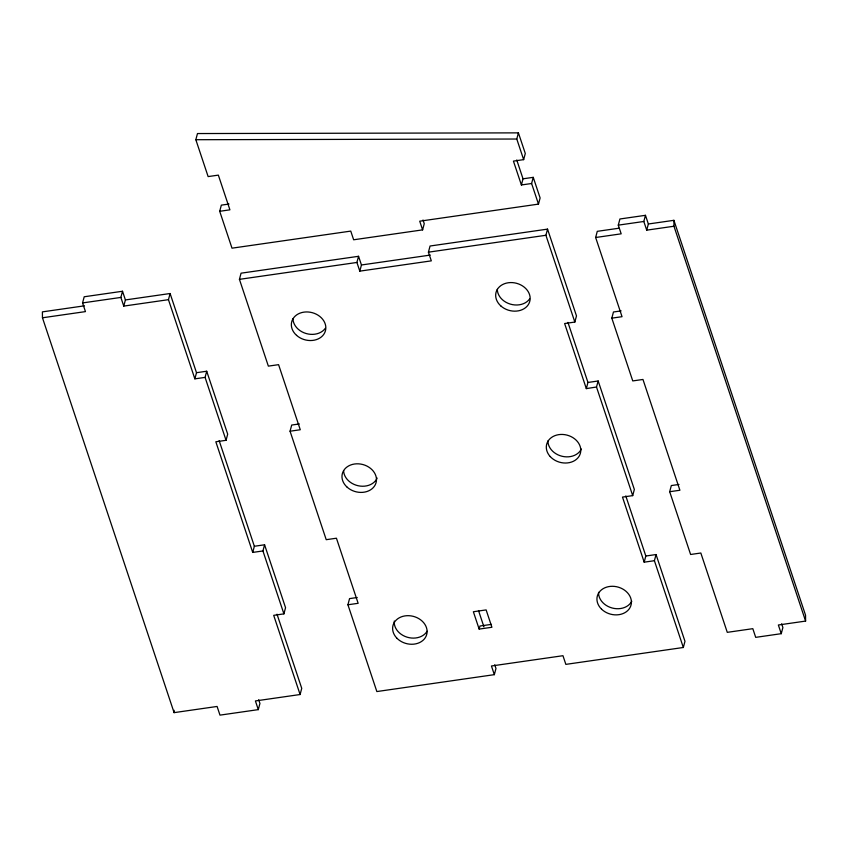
<?xml version="1.0" encoding="UTF-8"?>
<svg xmlns="http://www.w3.org/2000/svg" width="848" height="848" viewBox="0 0 848 848"><rect width="100%" height="100%" fill="white"/><g stroke="black" fill="none" stroke-linecap="round" stroke-linejoin="round"><path stroke-width="1.27" d="M84.493 305.821L42.4 311.873L42.464 317.788L85.457 311.608L82.563 302.927L84.206 296.768L122.515 291.256L125.409 299.938L123.766 306.096L168.455 299.673L170.098 293.514L125.409 299.938M123.766 306.096L120.872 297.425L122.515 291.256M423.004 219.992L424.244 223.702L422.611 229.872L353.648 239.783L350.754 231.101L232.002 248.178L219.706 211.3L229.914 209.827L218.349 175.123L208.131 176.585L195.835 139.708L197.478 133.549L518.414 132.871L525.294 153.477L523.651 159.636L513.432 161.109L521.393 184.97L531.601 183.507L533.244 177.338L523.025 178.811L521.393 184.97M219.706 211.3L221.339 205.142L229.002 204.039M196.503 372.696L206.711 371.233L205.078 377.392L194.86 378.855L196.503 372.696L170.098 293.514M494.734 664.779L495.974 668.5L494.331 674.658L376.851 691.555L347.924 604.772L358.142 603.31L336.433 538.215L326.226 539.688L290.058 431.219L300.277 429.745L278.579 364.661L268.36 366.124L239.433 279.352L241.065 273.183L358.556 256.297L361.449 264.979L359.806 271.137L431.314 260.855L428.42 252.174L430.063 246.015L547.543 229.119L576.481 315.901L574.838 322.06L564.62 323.533L586.318 388.617L596.494 387.006L598.179 380.985L587.961 382.459L586.318 388.617M252.725 552.419L254.358 546.26L264.576 544.787L262.933 550.946L252.725 552.419L215.837 441.776L226.056 440.303L227.688 434.144L206.711 371.233M290.058 431.219L291.701 425.049L299.365 423.947M359.806 271.137L356.913 262.456L358.556 256.297M42.464 317.788L174.094 712.638L217.088 706.458L219.982 715.129L258.29 709.628L259.933 703.458L258.693 699.748M258.29 709.628L255.407 700.946L300.097 694.523L273.692 615.33L283.91 613.867L285.553 607.698L264.576 544.787M300.097 694.523L301.74 688.353L277.01 614.196M347.924 604.772L349.556 598.614L357.22 597.511M523.651 159.636L516.782 139.03L518.414 132.871M422.611 229.872L419.718 221.19L538.48 204.114L540.112 197.955L533.244 177.338M574.838 322.06L545.911 235.278L547.543 229.119M479.152 629.099L473.364 611.747L486.127 609.913L491.914 627.266L479.152 629.099L479.968 626.025L491.458 624.372M781.655 623.799L782.895 627.52L781.252 633.679L755.706 637.357L752.823 628.675L727.277 632.343L700.83 553.013L690.611 554.486L669.687 491.713L679.905 490.25L642.964 379.459L632.756 380.922L611.821 318.159L622.04 316.686L595.646 237.504L597.278 231.334L618.987 228.218M595.646 237.504L621.181 233.825L618.287 225.144L619.93 218.985L645.466 215.318L648.36 223.989L646.717 230.158L673.959 226.236L805.6 621.086L778.358 624.997L781.252 633.679M611.821 318.159L613.464 311.99L621.128 310.887M646.717 230.158L643.823 221.476L645.466 215.318M644.183 562.171L645.826 556.012L656.045 554.55L654.402 560.708L644.183 562.171L622.485 497.087L632.703 495.624L634.346 489.455L598.179 380.985M669.687 491.713L671.33 485.554L678.983 484.452M494.331 674.658L491.448 665.987L562.955 655.705L565.849 664.376L683.329 647.49L684.972 641.321L656.045 554.55M239.433 279.352L356.913 262.456M428.42 252.174L545.911 235.278M618.287 225.144L643.823 221.476M82.563 302.927L120.872 297.425M361.449 264.979L430.36 255.068M648.36 223.989L673.906 220.321L805.536 615.171L805.6 621.086M195.835 139.708L516.782 139.03M531.601 183.507L538.48 204.114M596.494 387.006L632.703 495.624M654.402 560.708L683.329 647.49M516.75 159.975L523.025 178.811M567.937 322.378L587.961 382.459M625.792 495.932L645.826 556.012M478.505 610.56L483.932 626.852M205.078 377.392L226.056 440.303M262.933 550.946L283.91 613.867M219.134 440.589L254.358 546.26M168.455 299.673L194.86 378.855M673.906 220.321L673.959 226.236M174.073 710.274L174.094 712.638M325.293 328.367A17.458 14.056 14.9 0 1 306.001 333.487A17.458 14.056 14.9 0 1 292.973 318.742M427.127 631.23A17.458 14.056 14.9 0 1 407.019 637.145A17.458 14.056 14.9 0 1 394.299 621.022M581.336 448.995A17.458 14.056 14.9 0 1 562.033 456.266A17.458 14.056 14.9 0 1 547.925 440.896M529.608 298.984A17.458 14.056 14.9 0 1 510.316 304.114A17.458 14.056 14.9 0 1 497.299 289.359M631.781 601.243A17.458 14.056 14.9 0 1 612.15 608.005A17.458 14.056 14.9 0 1 598.571 592.328M377.159 478.071A17.458 14.056 14.9 0 1 358.11 485.734A17.458 14.056 14.9 0 1 343.61 470.598M347.192 487.229A17.458 14.056 14.9 0 0 375.95 483.095A17.458 14.056 14.9 0 0 354.517 464.004A17.458 14.056 14.9 0 0 347.192 487.229M296.567 335.363A17.458 14.056 14.9 0 0 325.314 331.229A17.458 14.056 14.9 0 0 303.891 312.138A17.458 14.056 14.9 0 0 296.567 335.363M500.882 305.98A17.458 14.056 14.9 0 0 529.64 301.846A17.458 14.056 14.9 0 0 508.206 282.766A17.458 14.056 14.9 0 0 500.882 305.98M396.631 637.919A17.458 14.056 14.9 0 0 426.056 636.297A17.458 14.056 14.9 0 0 406.86 615.701A17.458 14.056 14.9 0 0 396.631 637.919M601.508 609.108A17.458 14.056 14.9 0 0 630.647 606.278A17.458 14.056 14.9 0 0 610.359 586.381A17.458 14.056 14.9 0 0 601.508 609.108M550.225 456.574A17.458 14.056 14.9 0 0 579.703 455.153A17.458 14.056 14.9 0 0 560.698 434.452A17.458 14.056 14.9 0 0 550.225 456.574"/></g></svg>
